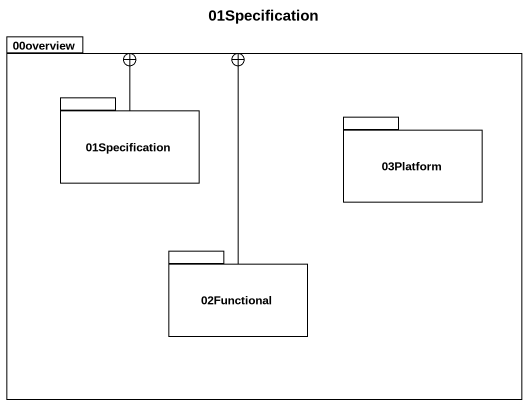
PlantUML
@startuml
title 01Specification
package "00overview" as p00overview {
  package "01Specification" as p01Specification {
  }
  package "03Platform" as p03Platform {
  }
  package "02Functional" as p02Functional {
  }
}
p01Specification -right-+ p00overview
p02Functional -up-+ p00overview
@enduml
